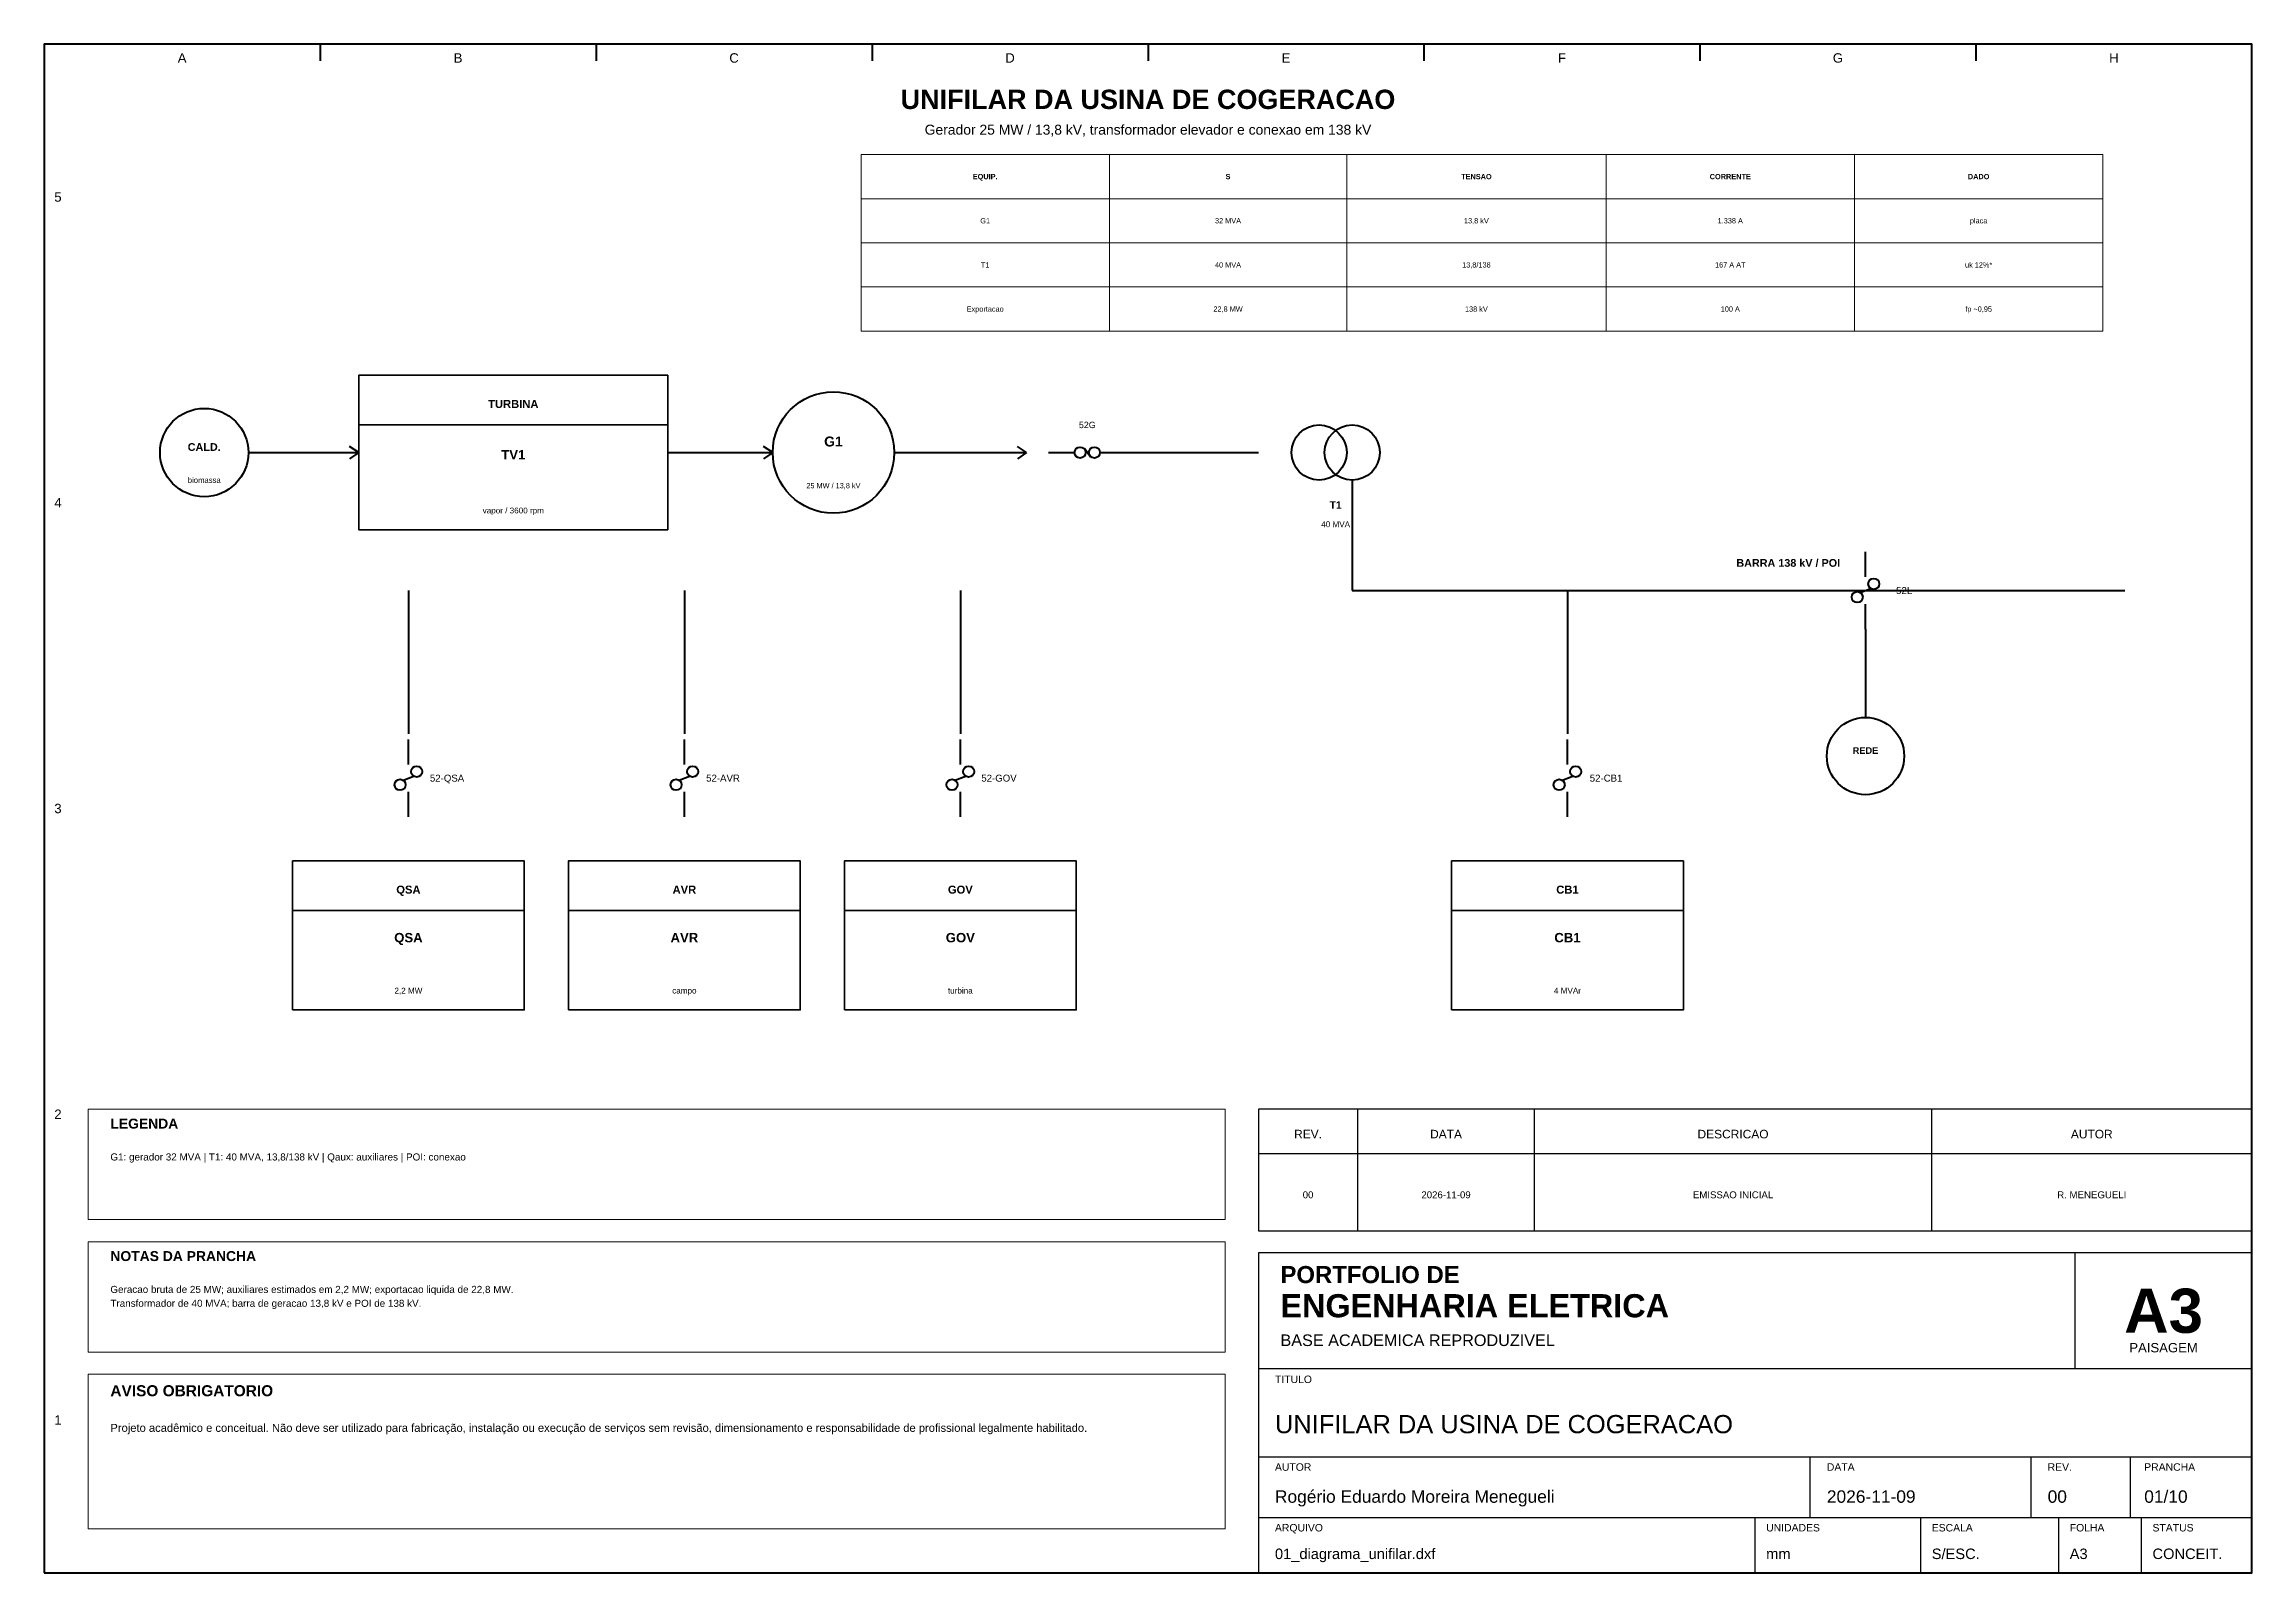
# Model space of a CAD drawing. Header units: millimetres. Extents: x 10 to 410, y 10 to 287.
import ezdxf
from ezdxf.enums import TextEntityAlignment as Align

# ---------------------------------------------------------------- set-up
doc = ezdxf.new("R2010")
doc.units = ezdxf.units.MM
for name, color, linetype, lineweight in [('00_MOLDURA', 7, 'CONTINUOUS', 50), ('01_CARIMBO', 7, 'CONTINUOUS', 25), ('02_TEXTO', 7, 'CONTINUOUS', 18), ('04_EQUIPAMENTOS', 250, 'CONTINUOUS', 35), ('05_POTENCIA', 1, 'CONTINUOUS', 50), ('12_LEGENDA', 7, 'CONTINUOUS', 18), ('13_NOTAS', 7, 'CONTINUOUS', 18)]:
    doc.layers.add(name, color=color, linetype=linetype, lineweight=lineweight)
doc.styles.add('PORTFOLIO_TEXTO', font='arial.ttf')
doc.styles.add('PORTFOLIO_TITULO', font='arialbd.ttf', dxfattribs={"width": 0.92})

# ---------------------------------------------------------------- blocks, each defined once
blk = doc.blocks.new('CARIMBO_A3')
at = {"layer": '01_CARIMBO'}
for p, q in [((148, 37), (148, 58)), ((0, 37), (180, 37)), ((0, 21), (180, 21)), ((100, 10), (100, 21)), ((140, 10), (140, 21)), ((158, 10), (158, 21)), ((0, 10), (180, 10)), ((90, 0), (90, 10)), ((120, 0), (120, 10)), ((145, 0), (145, 10)), ((160, 0), (160, 10))]:
    blk.add_line(p, q, dxfattribs=at)
blk.add_lwpolyline([(0, 0), (180, 0), (180, 58), (0, 58)], close=True, dxfattribs=at)
at = {"layer": '01_CARIMBO', "style": 'PORTFOLIO_TEXTO'}
for s, p in [('TITULO', (3, 34.4)), ('AUTOR', (3, 18.5)), ('DATA', (103, 18.5)), ('REV.', (143, 18.5)), ('PRANCHA', (160.5, 18.5)), ('ARQUIVO', (3, 7.5)), ('UNIDADES', (92, 7.5)), ('ESCALA', (122, 7.5)), ('FOLHA', (147, 7.5)), ('STATUS', (162, 7.5))]:
    blk.add_text(s, height=1.35, dxfattribs=at).set_placement(p)
at = {"layer": '02_TEXTO'}
for s, height, style, p in [('PORTFOLIO DE', 3.1, 'PORTFOLIO_TITULO', (4, 52.5)), ('ENGENHARIA ELETRICA', 4.2, 'PORTFOLIO_TITULO', (4, 46.3)), ('BASE ACADEMICA REPRODUZIVEL', 2.1, 'PORTFOLIO_TEXTO', (4, 41.1))]:
    blk.add_text(s, height=height, dxfattribs=dict(at, style=style)).set_placement(p)
for s, height, style, p in [('A3', 8, 'PORTFOLIO_TITULO', (164, 47.5)), ('PAISAGEM', 1.7, 'PORTFOLIO_TEXTO', (164, 40.8))]:
    blk.add_text(s, height=height, dxfattribs=dict(at, style=style)).set_placement(p, align=Align.MIDDLE_CENTER)
at = {"layer": '02_TEXTO', "style": 'PORTFOLIO_TEXTO'}
for tag, p, height in [('TITULO', (3, 25.3), 3.3), ('AUTOR', (3, 12.7), 2.25), ('DATA', (103, 12.7), 2.25), ('REVISAO', (143, 12.7), 2.25), ('PRANCHA', (160.5, 12.7), 2.25), ('ARQUIVO', (3, 2.5), 1.9), ('UNIDADES', (92, 2.5), 1.9), ('ESCALA', (122, 2.5), 1.9), ('FOLHA', (147, 2.5), 1.9), ('STATUS', (162, 2.5), 1.9)]:
    blk.add_attdef(tag, p, '', height=height, dxfattribs=at)

msp = doc.modelspace()

# ---------------------------------------------------------------- linework, layer by layer
at = {"layer": '00_MOLDURA'}
for p, q in [((60, 287), (60, 284)), ((110, 287), (110, 284)), ((160, 287), (160, 284)), ((210, 287), (210, 284)), ((260, 287), (260, 284)), ((310, 287), (310, 284)), ((360, 287), (360, 284))]:
    msp.add_line(p, q, dxfattribs=at)
msp.add_lwpolyline([(10, 10), (410, 10), (410, 287), (10, 287)], close=True, dxfattribs=at)
at = {"layer": '01_CARIMBO'}
for p, q in [((248, 72), (248, 94)), ((280, 72), (280, 94)), ((352, 72), (352, 94)), ((230, 86), (410, 86))]:
    msp.add_line(p, q, dxfattribs=at)
msp.add_lwpolyline([(230, 72), (410, 72), (410, 94), (230, 94)], close=True, dxfattribs=at)
at = {"layer": '04_EQUIPAMENTOS'}
for p, q in [((67, 218), (123, 218)), ((55, 130), (97, 130)), ((105, 130), (147, 130)), ((155, 130), (197, 130)), ((265, 130), (307, 130))]:
    msp.add_line(p, q, dxfattribs=at)
for points in [[(67, 199), (123, 199), (123, 227), (67, 227)], [(55, 112), (97, 112), (97, 139), (55, 139)], [(105, 112), (147, 112), (147, 139), (105, 139)], [(155, 112), (197, 112), (197, 139), (155, 139)], [(265, 112), (307, 112), (307, 139), (265, 139)]]:
    msp.add_lwpolyline(points, close=True, dxfattribs=at)
at = {"layer": '05_POTENCIA'}
for p, q in [((47, 213), (67, 213)), ((67, 213), (65.34, 214.12)), ((67, 213), (65.34, 211.88)), ((123, 213), (142, 213)), ((142, 213), (140.34, 214.12)), ((142, 213), (140.34, 211.88)), ((164, 213), (188, 213)), ((188, 213), (186.34, 214.12)), ((188, 213), (186.34, 211.88)), ((192, 213), (196.5, 213)), ((198.5, 213.8), (199.6, 212.2)), ((201.5, 213), (206, 213)), ((206, 213), (230, 213)), ((247, 208), (247, 188)), ((340, 190.5), (340, 195)), ((76, 188), (76, 162)), ((126, 188), (126, 162)), ((176, 188), (176, 162)), ((286, 188), (286, 162)), ((338.9, 187.6), (341.1, 188.4)), ((340, 181), (340, 185.5)), ((340, 181), (340, 165)), ((76, 156.5), (76, 161)), ((126, 156.5), (126, 161)), ((176, 156.5), (176, 161)), ((286, 156.5), (286, 161)), ((74.9, 153.6), (77.1, 154.4)), ((124.9, 153.6), (127.1, 154.4)), ((174.9, 153.6), (177.1, 154.4)), ((284.9, 153.6), (287.1, 154.4)), ((76, 147), (76, 151.5)), ((126, 147), (126, 151.5)), ((176, 147), (176, 151.5)), ((286, 147), (286, 151.5))]:
    msp.add_line(p, q, dxfattribs=at)
at = {"layer": '05_POTENCIA', "lineweight": 70}
msp.add_line((247, 188), (387, 188), dxfattribs=at)
at = {"layer": '05_POTENCIA'}
for centre, radius in [((153, 213), 11), ((39, 213), 8), ((241, 213), 5), ((247, 213), 5), ((197.7, 213), 1), ((200.3, 213), 1), ((341.5, 189.2), 1), ((338.5, 186.8), 1), ((340, 158), 7), ((77.5, 155.2), 1), ((127.5, 155.2), 1), ((177.5, 155.2), 1), ((287.5, 155.2), 1), ((74.5, 152.8), 1), ((124.5, 152.8), 1), ((174.5, 152.8), 1), ((284.5, 152.8), 1)]:
    msp.add_circle(centre, radius, dxfattribs=at)
at = {"layer": '12_LEGENDA'}
for p, q in [((203, 267), (203, 235)), ((246, 267), (246, 235)), ((293, 267), (293, 235)), ((338, 267), (338, 235)), ((158, 259), (383, 259)), ((158, 251), (383, 251)), ((158, 243), (383, 243))]:
    msp.add_line(p, q, dxfattribs=at)
for points in [[(158, 235), (383, 235), (383, 267), (158, 267)], [(18, 74), (224, 74), (224, 94), (18, 94)]]:
    msp.add_lwpolyline(points, close=True, dxfattribs=at)
at = {"layer": '13_NOTAS'}
for points in [[(18, 50), (224, 50), (224, 70), (18, 70)], [(18, 18), (224, 18), (224, 46), (18, 46)]]:
    msp.add_lwpolyline(points, close=True, dxfattribs=at)

# ---------------------------------------------------------------- block references
at = {"layer": '01_CARIMBO'}
msp.add_blockref('CARIMBO_A3', (230, 10), dxfattribs=at).add_auto_attribs({'TITULO': 'UNIFILAR DA USINA DE COGERACAO', 'AUTOR': 'Rogério Eduardo Moreira Menegueli', 'DATA': '2026-11-09', 'REVISAO': '00', 'PRANCHA': '01/10', 'ARQUIVO': '01_diagrama_unifilar.dxf', 'UNIDADES': 'mm', 'ESCALA': 'S/ESC.', 'FOLHA': 'A3', 'STATUS': 'CONCEIT.'})

# ---------------------------------------------------------------- texts
at = {"layer": '00_MOLDURA', "style": 'PORTFOLIO_TEXTO'}
for s, p in [('A', (35, 284.5)), ('B', (85, 284.5)), ('C', (135, 284.5)), ('D', (185, 284.5)), ('E', (235, 284.5)), ('F', (285, 284.5)), ('G', (335, 284.5)), ('H', (385, 284.5)), ('5', (12.5, 259.3)), ('4', (12.5, 203.9)), ('3', (12.5, 148.5)), ('2', (12.5, 93.1)), ('1', (12.5, 37.7))]:
    msp.add_text(s, height=1.7, dxfattribs=at).set_placement(p, align=Align.MIDDLE_CENTER)
at = {"layer": '01_CARIMBO', "style": 'PORTFOLIO_TEXTO'}
for s, p in [('REV.', (239, 89.5)), ('DATA', (264, 89.5)), ('DESCRICAO', (316, 89.5)), ('AUTOR', (381, 89.5))]:
    msp.add_text(s, height=1.55, dxfattribs=at).set_placement(p, align=Align.MIDDLE_CENTER)
at = {"layer": '02_TEXTO'}
for s, height, style, p in [('UNIFILAR DA USINA DE COGERACAO', 3.5, 'PORTFOLIO_TITULO', (210, 277)), ('Gerador 25 MW / 13,8 kV, transformador elevador e conexao em 138 kV', 1.8, 'PORTFOLIO_TEXTO', (210, 271.5)), ('52G', 1.15, 'PORTFOLIO_TEXTO', (199, 218)), ('TV1', 1.7, 'PORTFOLIO_TITULO', (95, 212.6)), ('biomassa', 1, 'PORTFOLIO_TEXTO', (39, 208)), ('25 MW / 13,8 kV', 0.95, 'PORTFOLIO_TEXTO', (153, 207)), ('vapor / 3600 rpm', 1.05, 'PORTFOLIO_TEXTO', (95, 202.5)), ('40 MVA', 1.05, 'PORTFOLIO_TEXTO', (244, 200)), ('52L', 1.25, 'PORTFOLIO_TEXTO', (347, 188)), ('52-QSA', 1.25, 'PORTFOLIO_TEXTO', (83, 154)), ('52-AVR', 1.25, 'PORTFOLIO_TEXTO', (133, 154)), ('52-GOV', 1.25, 'PORTFOLIO_TEXTO', (183, 154)), ('52-CB1', 1.25, 'PORTFOLIO_TEXTO', (293, 154)), ('QSA', 1.7, 'PORTFOLIO_TITULO', (76, 125.1)), ('AVR', 1.7, 'PORTFOLIO_TITULO', (126, 125.1)), ('GOV', 1.7, 'PORTFOLIO_TITULO', (176, 125.1)), ('CB1', 1.7, 'PORTFOLIO_TITULO', (286, 125.1)), ('2,2 MW', 1.05, 'PORTFOLIO_TEXTO', (76, 115.5)), ('turbina', 1.05, 'PORTFOLIO_TEXTO', (176, 115.5)), ('4 MVAr', 1.05, 'PORTFOLIO_TEXTO', (286, 115.5)), ('campo', 1.05, 'PORTFOLIO_TEXTO', (126, 115.5)), ('00', 1.25, 'PORTFOLIO_TEXTO', (239, 78.5)), ('2026-11-09', 1.25, 'PORTFOLIO_TEXTO', (264, 78.5)), ('EMISSAO INICIAL', 1.25, 'PORTFOLIO_TEXTO', (316, 78.5)), ('R. MENEGUELI', 1.25, 'PORTFOLIO_TEXTO', (381, 78.5))]:
    msp.add_text(s, height=height, dxfattribs=dict(at, style=style)).set_placement(p, align=Align.MIDDLE_CENTER)
at = {"layer": '04_EQUIPAMENTOS', "style": 'PORTFOLIO_TITULO'}
for s, height, p in [('TURBINA', 1.45, (95, 221.8)), ('T1', 1.35, (244, 203.5)), ('QSA', 1.45, (76, 133.8)), ('AVR', 1.45, (126, 133.8)), ('GOV', 1.45, (176, 133.8)), ('CB1', 1.45, (286, 133.8))]:
    msp.add_text(s, height=height, dxfattribs=at).set_placement(p, align=Align.MIDDLE_CENTER)
at = {"layer": '05_POTENCIA', "style": 'PORTFOLIO_TITULO'}
for s, height, p in [('CALD.', 1.4, (39, 214)), ('G1', 1.8, (153, 215)), ('BARRA 138 kV / POI', 1.4, (326, 193)), ('REDE', 1.2, (340, 159))]:
    msp.add_text(s, height=height, dxfattribs=at).set_placement(p, align=Align.MIDDLE_CENTER)
at = {"layer": '12_LEGENDA'}
for s, style, p in [('EQUIP.', 'PORTFOLIO_TITULO', (180.5, 263)), ('S', 'PORTFOLIO_TITULO', (224.5, 263)), ('TENSAO', 'PORTFOLIO_TITULO', (269.5, 263)), ('CORRENTE', 'PORTFOLIO_TITULO', (315.5, 263)), ('DADO', 'PORTFOLIO_TITULO', (360.5, 263)), ('G1', 'PORTFOLIO_TEXTO', (180.5, 255)), ('32 MVA', 'PORTFOLIO_TEXTO', (224.5, 255)), ('13,8 kV', 'PORTFOLIO_TEXTO', (269.5, 255)), ('1.338 A', 'PORTFOLIO_TEXTO', (315.5, 255)), ('placa', 'PORTFOLIO_TEXTO', (360.5, 255)), ('T1', 'PORTFOLIO_TEXTO', (180.5, 247)), ('40 MVA', 'PORTFOLIO_TEXTO', (224.5, 247)), ('13,8/138', 'PORTFOLIO_TEXTO', (269.5, 247)), ('167 A AT', 'PORTFOLIO_TEXTO', (315.5, 247)), ('uk 12%*', 'PORTFOLIO_TEXTO', (360.5, 247)), ('Exportacao', 'PORTFOLIO_TEXTO', (180.5, 239)), ('22,8 MW', 'PORTFOLIO_TEXTO', (224.5, 239)), ('138 kV', 'PORTFOLIO_TEXTO', (269.5, 239)), ('100 A', 'PORTFOLIO_TEXTO', (315.5, 239)), ('fp ~0,95', 'PORTFOLIO_TEXTO', (360.5, 239))]:
    msp.add_text(s, height=0.95, dxfattribs=dict(at, style=style)).set_placement(p, align=Align.MIDDLE_CENTER)
at = {"layer": '12_LEGENDA', "style": 'PORTFOLIO_TITULO'}
msp.add_text('LEGENDA', height=1.8, dxfattribs=at).set_placement((22, 90.5))
at = {"layer": '12_LEGENDA', "insert": (22, 86), "char_height": 1.28, "width": 198, "attachment_point": 1, "line_spacing_factor": 1.18, "style": 'PORTFOLIO_TEXTO'}
msp.add_mtext('G1: gerador 32 MVA | T1: 40 MVA, 13,8/138 kV | Qaux: auxiliares | POI: conexao', dxfattribs=at)
at = {"layer": '13_NOTAS', "style": 'PORTFOLIO_TITULO'}
for s, height, p in [('NOTAS DA PRANCHA', 1.8, (22, 66.5)), ('AVISO OBRIGATORIO', 2, (22, 42))]:
    msp.add_text(s, height=height, dxfattribs=at).set_placement(p)
at = {"layer": '13_NOTAS', "width": 198, "attachment_point": 1, "line_spacing_factor": 1.18, "style": 'PORTFOLIO_TEXTO'}
for s, insert, char_height in [('Geracao bruta de 25 MW; auxiliares estimados em 2,2 MW; exportacao liquida de 22,8 MW.\\PTransformador de 40 MVA; barra de geracao 13,8 kV e POI de 138 kV.', (22, 62), 1.28), ('Projeto acadêmico e conceitual. Não deve ser utilizado para fabricação, instalação ou execução de serviços sem revisão, dimensionamento e responsabilidade de profissional legalmente habilitado.', (22, 37), 1.45)]:
    msp.add_mtext(s, dxfattribs=dict(at, insert=insert, char_height=char_height))

doc.saveas('drawing.dxf')
